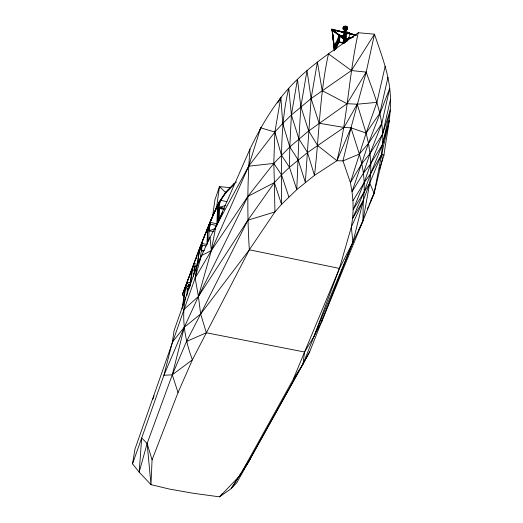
<?xml version="1.0" encoding="UTF-8"?>
<svg xmlns="http://www.w3.org/2000/svg" width="523" height="523" viewBox="0 0 523 523"><rect width="100%" height="100%" fill="white"/><g stroke="black" fill="none" stroke-linecap="round" stroke-linejoin="round"><path stroke-width="0.78" d="M217.516 223.393L217.535 209.102L219.307 201.78L225.858 191.967L233.761 183.802L236.448 182.004M344.291 38.99L331.955 29.157L331.628 29.406L344.062 39.375M331.569 29.504L331.713 29.262M147.126 443.458L150.984 484.644L152.069 459.841L147.126 443.458L141.687 437.993L139.177 472.177L132.528 463.842L163.908 375.266L172.335 342.173L174.133 330.444L196.955 265.625L210.024 237.331L248.673 166.196L274.876 132.038L282.727 123.448L291.396 114.988L311.113 98.54L351.417 70.546L374.481 34.185L366.198 72.109C373.291 92.27 382.065 112.484 382.588 134.202C383.549 142.55 380.659 150.912 382.385 159.142L374.102 193.386L362.955 220.843L352.907 242.286L309.668 351.829L236.899 482.611L231.173 488.645L219.555 496.85L193.301 493.274L170.001 489.195L150.984 484.644L139.177 472.177L147.126 443.458L172.302 374.814L186.528 341.434L200.655 314.016L249.34 249.778L274.928 211.933L281.544 204.369L296.789 189.588L289.461 167.288L289.781 146.917L291.396 114.988L297.463 79.306C315.787 61.374 337.629 47.73 358.281 32.727L374.481 34.185C381.561 55.36 390.256 76.593 390.472 99.278C390.923 118.12 386.34 136.568 383.974 155.154L379.502 169.217M277.733 102.953L280.844 97.271L274.876 132.038L273.797 163.411L274.392 182.612L281.544 204.369C281.636 165.549 279.589 126.318 288.742 88.23L291.396 114.988L298.881 138.863L307.531 152.553L314.467 175.382C319.331 134.882 319.599 93.846 328.49 53.869L351.417 70.546L366.198 72.109L350.979 127.828L336.943 160.724L314.467 175.382L296.789 189.588L298.881 138.863L300.862 106.672L297.463 79.306C276.863 98.847 262.219 123.735 249.955 149.101C247.327 182.579 247.189 216.274 249.34 249.778L192.399 359.785L178.023 392.583L152.069 459.841M344.173 32.622L331.556 29.667L331.981 29.183M217.908 222.406L218.594 206.977L219.307 201.78L225.688 193.216L233.598 185.064L233.761 183.802M219.124 220.196L219.693 207.206L225.956 205.382M216.842 224.504L217.535 209.102L216.738 207.86L219.307 201.78L219.111 204.977M208.612 241.051L209.2 229.054L210.2 224.132L209.847 222.314L219.307 201.78M206.925 244.346L207.605 230.767L210.2 224.132L216.999 225.55M207.592 243.267C206.461 230.532 210.566 218.738 216.738 207.86L214.169 212.416L201.407 243.365L182.364 294.92L184.083 296.43M218.045 222.55L219.019 206.578M349.129 33.734L349.207 32.563L349.606 33.178M349.429 33.786L349.508 32.609M349.514 33.825L349.593 32.648M349.671 34.015L349.717 32.772M350.403 33.845L350.423 33.459L347.056 32.668L345.546 36.309M356.078 35.048L331.628 29.275L356.091 34.949M346.03 30.171L347.462 28.994L347.109 26.804C345.487 25.228 342.343 26.588 343.147 28.981L344.239 30.033M347.109 29.595L347.56 27.745L347.109 26.804M347.285 28.013L347.344 27.098M347.056 32.668L345.52 36.695M347.331 29.308L347.501 27.412M347.462 28.994L347.56 27.745M347.259 33.452L347.337 32.276L347.913 32.23L348.017 32.805M347.344 33.407L347.422 32.23M347.534 33.361L347.612 32.184M347.834 33.407L347.913 32.23M343.402 42.899L344.422 28.288M343.487 43.167L344.507 28.556M343.147 28.981L343.467 27.712L344.552 27.131L344.618 26.215M343.5 43.337L344.579 27.909M343.944 43.102L345.017 27.673M344.552 27.131L345.003 27.065L345.062 26.15M344.376 42.265L345.389 27.647M347.043 27.719L345.461 27.065L345.526 26.15M344.729 42.853L345.742 27.732M345.226 37.035L345.252 36.675L342.519 43.246M345.919 27.137L345.984 26.222M344.951 42.324L345.33 36.787L342.728 43.036M345.134 40.905L345.245 39.284L352.986 37.081L345.291 39.362M345.357 37.656L346.03 27.915M345.513 36.963L346.128 28.033M345.435 39.663L346.213 28.294M346.344 27.274L346.409 26.359M345.559 41.585L345.814 37.872M345.958 37.205L345.984 36.845L339.349 35.381L339.133 35.91M345.703 42.213L346.089 36.597L339.185 34.976L335.864 43.376L336.662 43.566M346.723 27.471L346.788 26.555M343.088 28.647L343.186 27.405M343.317 27.085L343.363 28.386M343.467 27.712L343.533 26.797M343.768 27.464L343.833 26.549M344.134 27.268L344.199 26.353M338.943 35.865L338.479 42.2L335.805 48.691M335.871 48.972L338.656 42.2L339.185 34.976M339.349 35.381L339.375 35.021L339.159 35.551L343.631 36.603M339.283 42.383L339.512 39.218M339.989 35.165L339.499 41.853L344.127 42.938M335.864 43.376L335.897 43.017M335.563 48.672L336.008 42.742L338.25 43.265M336.426 48.024L336.779 43.285L338.263 43.631M335.308 49.678L335.786 43.272M344.141 39.297L331.719 29.36L331.582 29.68L331.628 29.275M344.245 32.446L331.582 29.445L356.052 35.165M239.815 475.636L293.298 379.208L303 364.086L304.556 352.031L339.427 268.423L352.907 242.286L363.263 200.616L369.768 183.03L381.64 154.357L389.249 120.349L382.555 144.407L370.722 173.427L364.178 191.68L352.613 218.444L351.338 227.021L339.427 268.423L313.97 336.472L303 364.086L248.556 461.901L239.815 475.636L219.555 496.85L222.144 493.732M225.688 193.216L225.858 191.967L220.765 200.342L218.594 206.977L224.249 208.35M212.475 217.3L214.953 199.701L219.477 186.593L230.022 187.672M213.992 213.659L214.169 212.416C207.494 229.564 198.217 246.065 197.701 264.932M199.799 260.415L202.283 245.209L201.407 243.365L206.958 244.509M193.275 275.065L193.51 273.49M193.438 276.419L195.157 266.057L196.713 266.03M132.528 463.842L134.941 449.152L195.151 277.981L196.955 265.625M197.112 266.011L199.211 251.622L198.851 250.275L214.169 212.416L211.214 220.02M189.385 288.068L191.836 271.529L191.529 270.11M190.052 286.297L192.503 269.731L193.948 263.553L197.727 264.324M182.128 308.701L184.92 290.206L184.652 288.729M182.677 307.249L185.462 288.729L186.868 282.727L190.817 282.512M366.198 72.109L347.024 103.685L308.675 130.959L289.781 146.917L273.797 163.411L247.941 196.321L198.413 296.469L184.286 327.241L163.908 375.266L172.302 374.814L192.399 359.785C184.926 340.14 181.298 318.468 185.482 297.652M187.018 292.285L187.26 290.677M186.809 295.639L188.698 284.63L186.868 282.727M331.595 29.661L343.99 39.428M182.364 294.92L198.851 250.275M358.281 32.727C348.769 75.024 347.618 118.675 336.943 160.724L342.964 160.907L359.366 154.069L368.48 143.354L381.738 123.788L389.707 88.38L368.48 143.354L352.031 191.712L352.947 200.76L353.143 209.684L352.613 218.444L363.263 200.616L364.178 191.68L364.23 182.527L363.439 173.178L361.811 163.679L359.366 154.069L350.979 127.828L344.016 127.455L319.128 123.245L311.113 98.54L307.021 70.553L300.862 106.672L308.675 130.959L317.579 145.466L336.943 160.724M280.844 97.271L282.727 123.448L289.781 146.917L298.143 159.835L305.347 182.403L311.113 98.54L317.402 61.982L322.155 90.629L347.024 103.685L357.216 104.214L366.126 133.038L368.48 143.354L370.003 153.54L370.787 163.588L370.722 173.427L369.768 183.03L362.955 220.843L321.913 321.194L313.97 336.472L304.556 352.031L206.356 332.772L200.655 314.016L198.413 296.469L211.331 250.576L215.738 227.015L249.955 149.101M383.974 155.154L381.64 154.357L374.102 193.386L368.898 205.304M321.913 321.194L322.586 318.141M390.472 99.278L382.588 134.202L370.787 163.588L364.23 182.527L353.143 209.684L369.768 183.03L374.102 193.386L370.99 199.995M387.981 77.28L379.816 113.151L366.126 133.038L350.403 182.586L352.031 191.712L363.439 173.178L370.787 163.588L382.555 144.407L390.308 109.941L382.588 134.202L370.003 153.54L361.811 163.679L350.403 182.586L342.964 160.907L350.979 127.828L366.126 133.038L376.9 102.351L385.183 66.238M208.912 229.44L210.2 224.132M388.288 124.317L389.249 120.349M376.9 102.351L357.216 104.214L344.016 127.455L307.531 152.553L289.461 167.288L281.531 174.885L274.392 182.612L247.876 220.19L200.655 314.016L184.286 327.241L172.302 374.814L178.023 392.583M198.413 296.469L195.151 277.981L201.283 255.642L211.331 250.576L247.941 196.321L274.392 182.612L274.928 211.933L247.876 220.19L198.413 296.469L183.678 309.708M259.957 130.122L260.663 127.828L274.876 132.038L281.407 155.109L289.461 167.288M195.151 277.981L211.331 250.576L248.673 166.196L260.663 127.828M363.439 173.178L370.003 153.54L381.738 123.788M188.012 286.637L188.698 284.63L190.241 284.257M201.12 248.582L202.283 245.209L206.036 245.987M214.384 212.809L216.784 205.951L219.477 186.593L225.91 192.784M152.847 399.291L154.076 395.787M194.327 268.364L195.157 266.057L193.32 265.684M214.894 229.264L222.654 212.305M192.314 268.672L182.566 293.756L184.24 296.299M192.902 267.148L194.379 263.35M196.151 258.787L197.04 256.505M206.487 232.186L208.559 226.864M209.148 225.341L210.625 221.543M331.615 29.458L344.206 32.55M336.688 43.206L338.786 38.087M339.126 37.558L336.557 43.821L338.041 44.167M293.298 379.208L304.556 352.031M313.97 336.472L352.907 242.286L351.338 227.021L363.263 200.616L362.955 220.843L358.955 229.793M344.709 40.206L345.644 37.957M345.866 37.126L346.089 36.597M350.423 33.459L347.344 41.121L345.337 40.65M367.27 209.03L368.244 206.794M202.283 245.209L199.917 249.726L201.303 250.007M241.136 472.916L231.173 488.645L248.556 461.901L250.667 457.867L247.634 462.659M303 364.086L309.668 351.829M381.64 154.357L370.722 173.427L364.23 182.527L352.947 200.76M242.437 470.863L243.738 468.811M245.039 466.758L246.333 464.705M334.334 50.79L332.151 29.576L334.648 49.907M172.335 342.173L184.286 327.241M245.967 465.025L248.556 461.901M347.337 32.276L347.357 32.799M346.716 33.616L347.102 33.413M332.327 29.648L331.928 29.713M186.528 341.434L206.356 332.772M209.305 230.695L215.417 228.597M345.304 39.532L351.476 37.754M345.095 39.63L351.463 37.8M345.088 39.12L353.64 36.688M345.193 39.166L352.96 37.028M345.311 39.48L353.018 37.251M349.207 32.563L348.789 32.838L349.037 33.217M248.673 166.196L273.797 163.411L281.531 174.885L288.846 196.916M345.003 27.065L345.461 27.065M209.318 231.029L213.979 231.46M190.248 284.943L188.698 284.63L185.462 288.729L187.77 289.193M187.319 288.644L188.914 288.964M194.563 270.058L196.145 270.378M192.503 269.731L194.366 270.11M193.811 270.574L195.327 270.881M201.401 250.079L204.395 250.694M201.25 250.772L203.643 251.262M208.311 228.865L209.2 229.054M249.34 249.778L339.427 268.423M217.548 223.929L209.847 222.314L207.193 229.499L207.605 230.767M219.144 207.52L223.936 208.533M219.032 208.344L224.393 209.475M220.765 200.342L226.89 201.643M339.878 36.087L345.108 37.316M338.656 42.2L344.049 43.461M345.729 32.772L347.39 33.184M350.443 33.884L356.039 35.218M345.71 32.884L347.35 33.289M350.423 33.995L355.215 35.139M345.703 32.969L347.318 33.361M350.423 34.08L355.182 35.211M347.128 34.113L346.684 33.688M195.157 266.057L197.021 267.39M331.83 29.229L339.322 35.224M340.453 36.107L344.186 39.016M331.752 29.308L344.18 39.245M332.334 29.765L334.655 50.025M332.151 29.576L334.485 50.13M332.066 29.589L334.452 50.496M332.027 29.608L334.393 50.705M210.024 237.331L211.331 250.576"/></g></svg>
